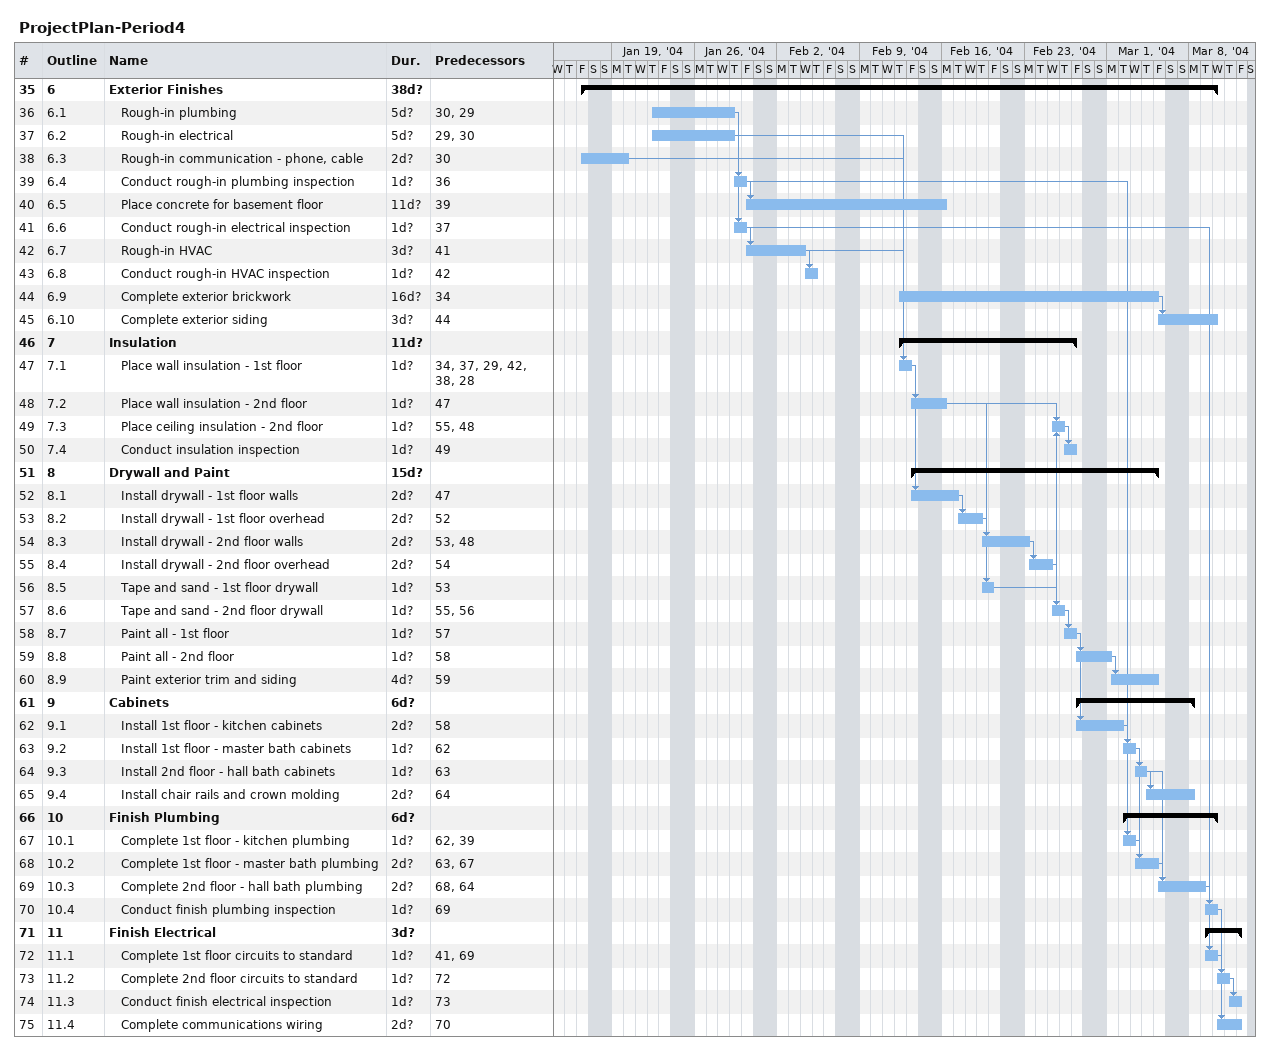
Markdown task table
ProjectPlan-Period4

| ID | WBS | Task | Duration | Start | Finish | Predecessors |
|---|---|---|---|---|---|---|
| 35 | 6 | **Exterior Finishes** | 38d? | 2004-01-16 | 2004-03-10 |  |
| 36 | 6.1 | Rough-in plumbing | 5d? | 2004-01-22 | 2004-01-29 | 30, 29 |
| 37 | 6.2 | Rough-in electrical | 5d? | 2004-01-22 | 2004-01-29 | 29, 30 |
| 38 | 6.3 | Rough-in communication - phone, cable | 2d? | 2004-01-16 | 2004-01-20 | 30 |
| 39 | 6.4 | Conduct rough-in plumbing inspection | 1d? | 2004-01-29 | 2004-01-30 | 36 |
| 40 | 6.5 | Place concrete for basement floor | 11d? | 2004-01-30 | 2004-02-16 | 39 |
| 41 | 6.6 | Conduct rough-in electrical inspection | 1d? | 2004-01-29 | 2004-01-30 | 37 |
| 42 | 6.7 | Rough-in HVAC | 3d? | 2004-01-30 | 2004-02-04 | 41 |
| 43 | 6.8 | Conduct rough-in HVAC inspection | 1d? | 2004-02-04 | 2004-02-05 | 42 |
| 44 | 6.9 | Complete exterior brickwork | 16d? | 2004-02-12 | 2004-03-05 | 34 |
| 45 | 6.10 | Complete exterior siding | 3d? | 2004-03-05 | 2004-03-10 | 44 |
| 46 | 7 | **Insulation** | 11d? | 2004-02-12 | 2004-02-27 |  |
| 47 | 7.1 | Place wall insulation - 1st floor | 1d? | 2004-02-12 | 2004-02-13 | 34, 37, 29, 42, 38, 28 |
| 48 | 7.2 | Place wall insulation - 2nd floor | 1d? | 2004-02-13 | 2004-02-16 | 47 |
| 49 | 7.3 | Place ceiling insulation - 2nd floor | 1d? | 2004-02-25 | 2004-02-26 | 55, 48 |
| 50 | 7.4 | Conduct insulation inspection | 1d? | 2004-02-26 | 2004-02-27 | 49 |
| 51 | 8 | **Drywall and Paint** | 15d? | 2004-02-13 | 2004-03-05 |  |
| 52 | 8.1 | Install drywall - 1st floor walls | 2d? | 2004-02-13 | 2004-02-17 | 47 |
| 53 | 8.2 | Install drywall - 1st floor overhead | 2d? | 2004-02-17 | 2004-02-19 | 52 |
| 54 | 8.3 | Install drywall - 2nd floor walls | 2d? | 2004-02-19 | 2004-02-23 | 53, 48 |
| 55 | 8.4 | Install drywall - 2nd floor overhead | 2d? | 2004-02-23 | 2004-02-25 | 54 |
| 56 | 8.5 | Tape and sand - 1st floor drywall | 1d? | 2004-02-19 | 2004-02-20 | 53 |
| 57 | 8.6 | Tape and sand - 2nd floor drywall | 1d? | 2004-02-25 | 2004-02-26 | 55, 56 |
| 58 | 8.7 | Paint all - 1st floor | 1d? | 2004-02-26 | 2004-02-27 | 57 |
| 59 | 8.8 | Paint all - 2nd floor | 1d? | 2004-02-27 | 2004-03-01 | 58 |
| 60 | 8.9 | Paint exterior trim and siding | 4d? | 2004-03-01 | 2004-03-05 | 59 |
| 61 | 9 | **Cabinets** | 6d? | 2004-02-27 | 2004-03-08 |  |
| 62 | 9.1 | Install 1st floor - kitchen cabinets | 2d? | 2004-02-27 | 2004-03-02 | 58 |
| 63 | 9.2 | Install 1st floor - master bath cabinets | 1d? | 2004-03-02 | 2004-03-03 | 62 |
| 64 | 9.3 | Install 2nd floor - hall bath cabinets | 1d? | 2004-03-03 | 2004-03-04 | 63 |
| 65 | 9.4 | Install chair rails and crown molding | 2d? | 2004-03-04 | 2004-03-08 | 64 |
| 66 | 10 | **Finish Plumbing** | 6d? | 2004-03-02 | 2004-03-10 |  |
| 67 | 10.1 | Complete 1st floor - kitchen plumbing | 1d? | 2004-03-02 | 2004-03-03 | 62, 39 |
| 68 | 10.2 | Complete 1st floor - master bath plumbing | 2d? | 2004-03-03 | 2004-03-05 | 63, 67 |
| 69 | 10.3 | Complete 2nd floor - hall bath plumbing | 2d? | 2004-03-05 | 2004-03-09 | 68, 64 |
| 70 | 10.4 | Conduct finish plumbing inspection | 1d? | 2004-03-09 | 2004-03-10 | 69 |
| 71 | 11 | **Finish Electrical** | 3d? | 2004-03-09 | 2004-03-12 |  |
| 72 | 11.1 | Complete 1st floor circuits to standard | 1d? | 2004-03-09 | 2004-03-10 | 41, 69 |
| 73 | 11.2 | Complete 2nd floor circuits to standard | 1d? | 2004-03-10 | 2004-03-11 | 72 |
| 74 | 11.3 | Conduct finish electrical inspection | 1d? | 2004-03-11 | 2004-03-12 | 73 |
| 75 | 11.4 | Complete communications wiring | 2d? | 2004-03-10 | 2004-03-12 | 70 |
